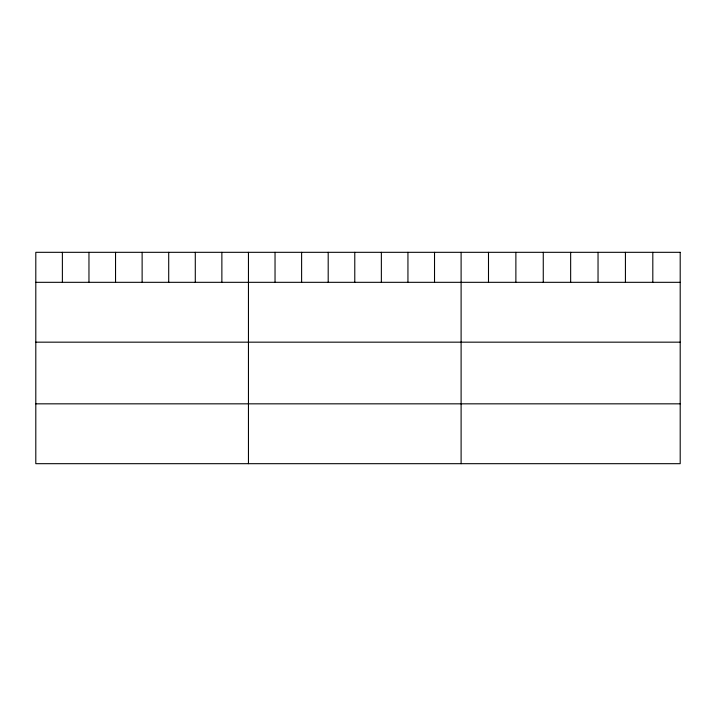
<?xml version="1.0" encoding="UTF-8"?>
<svg xmlns="http://www.w3.org/2000/svg" width="716" height="716" viewBox="0 0 716 716"><rect width="100%" height="100%" fill="white"/><g stroke="black" fill="none" stroke-linecap="round" stroke-linejoin="round"><path stroke-width="1.07" d="M35.8 282.319L680.2 282.319M35.8 342.167L680.2 342.167M35.8 403.833L680.2 403.833M652.813 252.318L652.813 282.319M625.426 252.318L625.426 282.319M598.039 252.318L598.039 282.319M570.652 252.318L570.652 282.319M543.265 252.318L543.265 282.319M515.878 252.318L515.878 282.319M488.491 252.318L488.491 282.319M461.104 252.318L461.104 463.682M434.523 252.318L434.523 282.319M407.941 252.318L407.941 282.319M381.36 252.318L381.36 282.319M354.778 252.318L354.778 282.319M328.197 252.318L328.197 282.319M301.615 252.318L301.615 282.319M275.034 252.318L275.034 282.319M248.452 252.318L248.452 463.682M221.871 252.318L221.871 282.319M195.289 252.318L195.289 282.319M168.708 252.318L168.708 282.319M142.126 252.318L142.126 282.319M115.544 252.318L115.544 282.319M88.963 252.318L88.963 282.319M62.382 252.318L62.382 282.319M680.2 252.318L35.8 252.318L35.8 463.682L680.2 463.682L680.2 252.318"/></g></svg>
